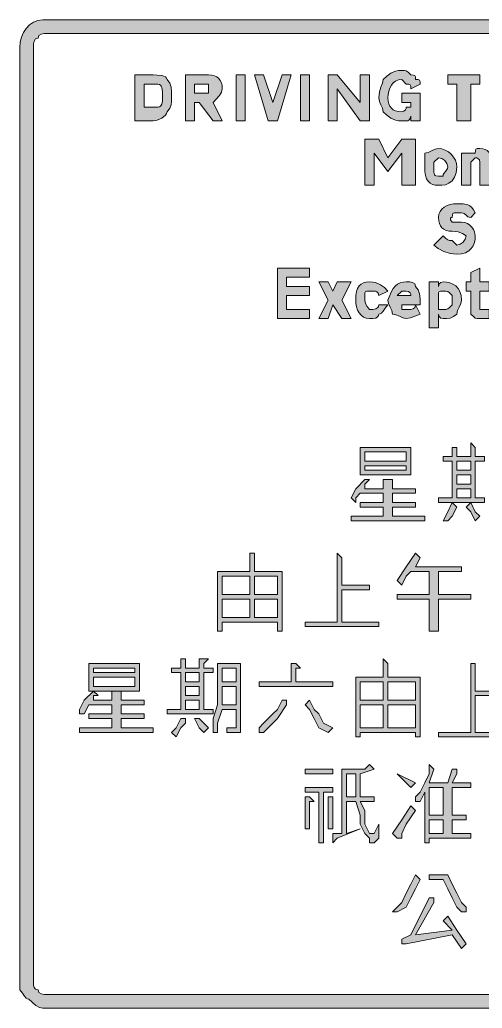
# Model space of a CAD drawing. Header units: metres. Extents: x 117 to 450, y 6 to 264.
# Drawn here: x 117.2 to 237.8, y 6.2 to 264.2 of the extents above; entities that cross this region are included whole.
import ezdxf

# ---------------------------------------------------------------- set-up
doc = ezdxf.new("R2010")
doc.units = ezdxf.units.M
doc.layers.add('FILL_BLACK_000000', color=7, linetype='Continuous', true_color=0x000000)

msp = doc.modelspace()

# ---------------------------------------------------------------- hatches: boundary and pattern name
at = {"layer": 'FILL_BLACK_000000', "true_color": 0x000000}
h = msp.add_hatch(color=7, dxfattribs=at)
h.dxf.hatch_style = 1
h.paths.add_polyline_path([(117.32, 258.38), (117.64, 259.68), (118.16, 260.9), (118.86, 261.99), (119.73, 262.91), (120.75, 263.62), (121.92, 264.08), (123.21, 264.24), (443.61, 264.24), (444.53, 264.03), (445.56, 263.49), (448.41, 261.84), (449.1, 260.92), (449.46, 259.89), (449.59, 258.63), (449.61, 257.04), (449.61, 13.44), (449.59, 11.85), (449.46, 10.59), (449.1, 9.56), (448.41, 8.64), (445.56, 6.99), (444.53, 6.45), (443.61, 6.24), (123.21, 6.24), (122.31, 6.45), (121.41, 6.99), (119.61, 8.64), (119.21, 8.69), (118.9, 8.85), (118.41, 9.39), (117.92, 10.16), (117.21, 11.04), (117.21, 13.44), (117.21, 257.04), (117.32, 258.38)])
h.paths.add_polyline_path([(120.96, 11.64), (121.32, 11.23), (121.61, 11.09), (122.01, 11.04), (122.06, 10.64), (122.22, 10.35), (122.76, 9.99), (123.53, 9.86), (124.41, 9.84), (442.41, 9.84), (443.25, 9.9), (443.98, 10.06), (444.6, 10.35), (445.11, 10.74), (445.5, 11.25), (445.78, 11.86), (445.95, 12.6), (446.01, 13.44), (446.01, 257.04), (445.95, 257.88), (445.78, 258.61), (445.5, 259.23), (445.11, 259.74), (444.6, 260.13), (443.98, 260.41), (443.25, 260.58), (442.41, 260.64), (124.41, 260.64), (123.53, 260.62), (122.76, 260.49), (122.22, 260.13), (122.06, 259.84), (122.01, 259.44), (121.61, 259.39), (121.32, 259.23), (120.96, 258.69), (120.83, 257.92), (120.81, 257.04), (120.81, 13.44), (120.81, 12.24), (120.96, 11.64)], flags=16)
h = msp.add_hatch(color=7, dxfattribs=at)
h.dxf.hatch_style = 1
h.paths.add_polyline_path([(219.21, 237.84), (219.21, 239.04), (219.06, 238.44), (218.7, 238.03), (218.41, 237.89), (218.01, 237.84), (216.81, 237.84), (215.96, 237.89), (215.22, 238.05), (213.96, 238.59), (212.93, 239.36), (212.01, 240.24), (211.82, 241.14), (211.41, 242.04), (211, 242.94), (210.81, 243.84), (211, 245.43), (211.41, 246.69), (211.82, 247.72), (212.01, 248.64), (212.93, 249.52), (213.96, 250.29), (215.22, 250.83), (215.96, 250.99), (216.81, 251.04), (217.52, 251.02), (218.01, 250.89), (218.5, 250.53), (219.21, 249.84), (219.9, 249.82), (220.26, 249.69), (220.39, 249.33), (220.41, 248.64), (221.1, 248.62), (221.46, 248.49), (221.59, 248.13), (221.61, 247.44), (219.21, 246.24), (219.19, 246.93), (219.06, 247.29), (218.7, 247.42), (218.01, 247.44), (216.81, 248.64), (215.97, 248.53), (215.23, 248.23), (214.62, 247.75), (214.11, 247.14), (213.72, 246.41), (213.43, 245.6), (213.27, 244.74), (213.21, 243.84), (213.27, 243), (213.43, 242.26), (213.72, 241.65), (214.11, 241.14), (214.62, 240.75), (215.23, 240.46), (215.97, 240.3), (216.81, 240.24), (217.41, 240.39), (217.82, 240.75), (217.96, 241.04), (218.01, 241.44), (219.21, 241.44), (219.21, 242.64), (216.81, 242.64), (216.81, 245.04), (221.61, 245.04), (221.61, 237.84), (219.21, 237.84)])
h = msp.add_hatch(color=7, dxfattribs=at)
h.dxf.hatch_style = 1
h.paths.add_polyline_path([(152.01, 249.84), (153.08, 249.82), (154.26, 249.69), (154.79, 249.55), (155.22, 249.33), (155.5, 249.04), (155.61, 248.64), (156.3, 247.72), (156.66, 246.69), (156.79, 245.43), (156.81, 243.84), (156.79, 242.94), (156.66, 242.04), (156.3, 241.14), (155.61, 240.24), (155.5, 239.79), (155.22, 239.36), (154.26, 238.59), (153.08, 238.05), (152.01, 237.84), (147.21, 237.84), (147.21, 249.84), (152.01, 249.84)])
h.paths.add_polyline_path([(154.26, 246.54), (154.12, 246.93), (153.9, 247.21), (153.61, 247.38), (153.21, 247.44), (152.01, 247.44), (149.61, 247.44), (149.61, 241.44), (152.01, 241.44), (153.21, 241.44), (153.61, 241.49), (153.9, 241.65), (154.26, 242.19), (154.39, 242.96), (154.41, 243.84), (154.39, 245.41), (154.26, 246.54)], flags=16)
h = msp.add_hatch(color=7, dxfattribs=at)
h.dxf.hatch_style = 1
h.paths.add_polyline_path([(160.41, 237.84), (160.41, 249.84), (166.41, 249.84), (167.25, 249.78), (167.98, 249.61), (168.6, 249.33), (169.11, 248.94), (169.5, 248.43), (169.78, 247.81), (169.95, 247.08), (170.01, 246.24), (169.8, 245.34), (169.26, 244.44), (167.61, 242.64), (170.01, 237.84), (167.61, 237.84), (164.01, 242.64), (162.81, 242.64), (162.81, 237.84), (160.41, 237.84)])
h.paths.add_polyline_path([(162.81, 247.44), (162.81, 245.04), (166.41, 245.04), (166.41, 246.24), (166.41, 247.44), (162.81, 247.44)], flags=16)
h = msp.add_hatch(color=7, dxfattribs=at)
h.dxf.hatch_style = 1
h.paths.add_polyline_path([(176.01, 249.84), (176.01, 237.84), (173.61, 237.84), (173.61, 249.84), (176.01, 249.84)])
h = msp.add_hatch(color=7, dxfattribs=at)
h.dxf.hatch_style = 1
h.paths.add_polyline_path([(184.41, 237.84), (183.21, 237.84), (182.01, 237.84), (178.41, 249.84), (180.81, 249.84), (183.21, 242.64), (185.61, 249.84), (188.01, 249.84), (184.41, 237.84)])
h = msp.add_hatch(color=7, dxfattribs=at)
h.dxf.hatch_style = 1
h.paths.add_polyline_path([(190.41, 249.84), (192.81, 249.84), (192.81, 237.84), (190.41, 237.84), (190.41, 249.84)])
h = msp.add_hatch(color=7, dxfattribs=at)
h.dxf.hatch_style = 1
h.paths.add_polyline_path([(200.01, 237.84), (197.61, 237.84), (197.61, 249.84), (200.01, 249.84), (206.01, 242.64), (206.01, 249.84), (208.41, 249.84), (208.41, 237.84), (206.01, 237.84), (200.01, 246.24), (200.01, 237.84)])
h = msp.add_hatch(color=7, dxfattribs=at)
h.dxf.hatch_style = 1
h.paths.add_polyline_path([(228.81, 247.44), (228.81, 249.84), (237.21, 249.84), (237.21, 247.44), (234.81, 247.44), (234.81, 237.84), (231.21, 237.84), (231.21, 247.44), (228.81, 247.44)])
h = msp.add_hatch(color=7, dxfattribs=at)
h.dxf.hatch_style = 1
h.paths.add_polyline_path([(213.21, 224.64), (209.61, 229.44), (209.61, 221.04), (207.21, 221.04), (207.21, 233.04), (210.81, 233.04), (213.21, 228.24), (216.81, 233.04), (220.41, 233.04), (220.41, 221.04), (216.81, 221.04), (216.81, 229.44), (213.21, 224.64)])
h = msp.add_hatch(color=7, dxfattribs=at)
h.dxf.hatch_style = 1
h.paths.add_polyline_path([(223.71, 229.63), (224.61, 230.04), (225.51, 230.45), (226.41, 230.64), (227.31, 230.53), (228.17, 230.23), (228.98, 229.75), (229.71, 229.14), (230.32, 228.41), (230.8, 227.6), (231.1, 226.74), (231.21, 225.84), (231.02, 224.26), (230.61, 223.14), (230.01, 222.24), (229.11, 221.55), (228.21, 221.19), (227.31, 221.06), (226.41, 221.04), (225.57, 221.1), (224.83, 221.28), (224.22, 221.61), (223.71, 222.09), (223.32, 222.74), (223.03, 223.57), (222.87, 224.6), (222.81, 225.84), (222.81, 229.44), (223.71, 229.63)])
h.paths.add_polyline_path([(228.06, 227.49), (227.29, 228.03), (226.41, 228.24), (225.21, 227.04), (225.21, 225.84), (225.23, 224.45), (225.36, 223.74), (225.5, 223.57), (225.72, 223.48), (226.41, 223.44), (227.61, 223.44), (227.66, 223.84), (227.8, 224.15), (228.21, 224.64), (228.62, 225.13), (228.76, 225.44), (228.81, 225.84), (228.6, 226.72), (228.06, 227.49)], flags=16)
h = msp.add_hatch(color=7, dxfattribs=at)
h.dxf.hatch_style = 1
h.paths.add_polyline_path([(234.81, 227.04), (234.81, 221.04), (232.41, 221.04), (232.41, 229.44), (234.81, 229.44), (236.01, 229.44), (236.03, 230.13), (236.16, 230.49), (236.52, 230.62), (237.21, 230.64), (238, 230.58), (238.62, 230.41), (239.09, 230.13), (239.46, 229.74), (240.08, 228.61), (240.81, 227.04), (240.81, 221.04), (237.21, 221.04), (237.21, 225.84), (237.21, 227.04), (237.06, 227.64), (236.7, 228.05), (236.41, 228.19), (236.01, 228.24), (234.81, 227.04)])
h = msp.add_hatch(color=7, dxfattribs=at)
h.dxf.hatch_style = 1
h.paths.add_polyline_path([(229.43, 203.25), (227.76, 203.79), (226.32, 204.56), (225.21, 205.44), (227.61, 207.84), (228.32, 207.15), (228.81, 206.79), (229.3, 206.66), (230.01, 206.64), (231.21, 205.44), (232.09, 205.65), (232.86, 206.19), (233.4, 206.96), (233.61, 207.84), (232.71, 208.44), (231.58, 208.85), (230.01, 209.04), (229.17, 209.1), (228.43, 209.26), (227.82, 209.55), (227.31, 209.94), (226.92, 210.45), (226.63, 211.06), (226.47, 211.8), (226.41, 212.64), (226.52, 213.48), (226.82, 214.21), (227.3, 214.83), (227.91, 215.34), (228.64, 215.73), (229.45, 216.01), (230.31, 216.18), (231.21, 216.24), (232.8, 216.2), (234.06, 215.94), (234.6, 215.65), (235.09, 215.23), (235.56, 214.63), (236.01, 213.84), (234.81, 212.64), (234.41, 212.69), (234.1, 212.83), (233.61, 213.24), (233.12, 213.65), (232.81, 213.79), (232.41, 213.84), (231.21, 213.84), (230.52, 213.82), (230.16, 213.69), (230.03, 213.33), (230.01, 212.64), (229.67, 212.59), (229.5, 212.45), (229.56, 212.04), (230.01, 211.44), (232.41, 211.44), (233.25, 211.33), (233.98, 211.05), (234.6, 210.62), (235.11, 210.09), (235.5, 209.51), (235.78, 208.91), (236.01, 207.84), (235.95, 206.94), (235.77, 206.08), (235.44, 205.27), (234.96, 204.54), (234.31, 203.93), (233.48, 203.45), (232.45, 203.15), (231.21, 203.04), (229.43, 203.25)])
h = msp.add_hatch(color=7, dxfattribs=at)
h.dxf.hatch_style = 1
h.paths.add_polyline_path([(186.81, 188.64), (192.81, 188.64), (192.81, 186.24), (184.41, 186.24), (184.41, 199.44), (192.81, 199.44), (192.81, 197.04), (186.81, 197.04), (186.81, 194.64), (192.81, 194.64), (192.81, 192.24), (186.81, 192.24), (186.81, 188.64)])
h = msp.add_hatch(color=7, dxfattribs=at)
h.dxf.hatch_style = 1
h.paths.add_polyline_path([(237.21, 189.84), (237.21, 188.64), (238.41, 188.64), (239.61, 188.64), (239.61, 186.24), (237.21, 186.24), (236.5, 186.26), (236.01, 186.39), (235.52, 186.75), (234.81, 187.44), (234.81, 188.64), (234.81, 193.44), (233.61, 193.44), (233.61, 195.84), (234.81, 195.84), (234.81, 198.24), (237.21, 199.44), (237.21, 195.84), (239.61, 195.84), (239.61, 193.44), (237.21, 193.44), (237.21, 189.84)])
h = msp.add_hatch(color=7, dxfattribs=at)
h.dxf.hatch_style = 1
h.paths.add_polyline_path([(201.21, 191.04), (203.61, 186.24), (201.21, 186.24), (198.81, 189.84), (197.61, 186.24), (195.21, 186.24), (197.61, 191.04), (195.21, 195.84), (197.61, 195.84), (198.81, 193.44), (200.01, 195.84), (203.61, 195.84), (201.21, 191.04)])
h = msp.add_hatch(color=7, dxfattribs=at)
h.dxf.hatch_style = 1
h.paths.add_polyline_path([(213.21, 189.84), (212.5, 188.96), (212.01, 188.19), (211.52, 187.65), (211.21, 187.49), (210.81, 187.44), (210.76, 187.04), (210.6, 186.75), (210.06, 186.39), (209.29, 186.26), (208.41, 186.24), (207.57, 186.35), (206.83, 186.65), (206.22, 187.13), (205.71, 187.74), (205.32, 188.47), (205.03, 189.28), (204.87, 190.14), (204.81, 191.04), (204.87, 192.28), (205.03, 193.31), (205.32, 194.14), (205.71, 194.79), (206.22, 195.27), (206.83, 195.6), (207.57, 195.78), (208.41, 195.84), (209.26, 195.79), (210, 195.63), (211.26, 195.09), (212.29, 194.32), (213.21, 193.44), (210.81, 192.24), (210.66, 192.84), (210.3, 193.25), (210.01, 193.39), (209.61, 193.44), (208.41, 193.44), (207.72, 193.42), (207.36, 193.29), (207.23, 192.93), (207.21, 192.24), (207.21, 191.04), (207.4, 190.16), (207.81, 189.39), (208.41, 188.64), (209.29, 188.66), (210.06, 188.79), (210.6, 189.15), (210.76, 189.44), (210.81, 189.84), (213.21, 189.84)])
h = msp.add_hatch(color=7, dxfattribs=at)
h.dxf.hatch_style = 1
h.paths.add_polyline_path([(218.01, 186.24), (217.11, 186.43), (216.21, 186.84), (215.31, 187.25), (214.41, 187.44), (214.22, 188.34), (213.81, 189.24), (213.4, 190.14), (213.21, 191.04), (214.13, 193.31), (214.62, 194.14), (215.16, 194.79), (215.75, 195.27), (216.42, 195.6), (217.16, 195.78), (218.01, 195.84), (218.89, 195.82), (219.66, 195.69), (220.2, 195.33), (220.36, 195.04), (220.41, 194.64), (221.1, 193.72), (221.46, 192.69), (221.59, 191.43), (221.61, 189.84), (220.41, 189.84), (221.61, 187.44), (220.26, 186.84), (219.08, 186.43), (218.01, 186.24)])
h.paths.add_polyline_path([(216.81, 189.84), (216.81, 188.64), (218.01, 188.64), (219.21, 188.64), (219.81, 188.79), (220.22, 189.15), (220.36, 189.44), (220.41, 189.84), (216.81, 189.84)], flags=16)
h.paths.add_polyline_path([(219.16, 192.64), (219.02, 192.93), (218.61, 193.29), (218.01, 193.44), (216.81, 193.44), (215.61, 192.24), (219.21, 192.24), (219.16, 192.64)], flags=16)
h = msp.add_hatch(color=7, dxfattribs=at)
h.dxf.hatch_style = 1
h.paths.add_polyline_path([(226.41, 195.84), (226.41, 194.64), (226.46, 195.04), (226.6, 195.33), (227.01, 195.69), (227.61, 195.84), (228.51, 195.78), (229.37, 195.6), (230.18, 195.27), (230.91, 194.79), (231.52, 194.14), (232, 193.31), (232.3, 192.28), (232.41, 191.04), (232.22, 190.14), (231.81, 189.24), (231.4, 188.34), (231.21, 187.44), (230.31, 186.75), (229.41, 186.39), (228.51, 186.26), (227.61, 186.24), (227.01, 186.39), (226.6, 186.75), (226.46, 187.04), (226.41, 187.44), (226.41, 183.84), (224.01, 183.84), (224.01, 195.84), (226.41, 195.84)])
h.paths.add_polyline_path([(228.81, 188.79), (229.3, 189.15), (230.01, 189.84), (230.01, 192.24), (229.3, 192.93), (228.81, 193.29), (228.32, 193.42), (227.61, 193.44), (226.92, 193.42), (226.56, 193.29), (226.43, 192.93), (226.41, 192.24), (226.41, 189.84), (226.41, 188.64), (227.61, 188.64), (228.32, 188.66), (228.81, 188.79)], flags=16)
h = msp.add_hatch(color=7, dxfattribs=at)
h.dxf.hatch_style = 1
h.paths.add_polyline_path([(219.21, 145.44), (206.01, 145.44), (206.01, 152.64), (219.21, 152.64), (219.21, 145.44)])
h.paths.add_polyline_path([(218.01, 147.84), (207.21, 147.84), (207.21, 146.64), (218.01, 146.64), (218.01, 147.84)], flags=16)
h.paths.add_polyline_path([(218.01, 149.04), (218.01, 151.44), (207.21, 151.44), (207.21, 149.04), (218.01, 149.04)], flags=16)
h = msp.add_hatch(color=7, dxfattribs=at)
h.dxf.hatch_style = 1
h.paths.add_polyline_path([(236.01, 152.64), (236.01, 150.24), (238.41, 150.24), (238.41, 149.04), (236.01, 149.04), (236.01, 139.44), (238.41, 139.44), (238.41, 138.24), (226.41, 138.24), (226.41, 139.44), (228.81, 139.44), (230.01, 139.44), (230.01, 149.04), (228.81, 149.04), (227.61, 149.04), (227.61, 150.24), (228.81, 150.24), (230.01, 150.24), (230.01, 152.64), (231.21, 152.64), (231.21, 150.24), (234.81, 150.24), (234.81, 152.64), (234.81, 153.84), (236.01, 152.64)])
h.paths.add_polyline_path([(231.21, 143.04), (234.81, 143.04), (234.81, 145.44), (231.21, 145.44), (231.21, 143.04)], flags=16)
h.paths.add_polyline_path([(234.81, 141.84), (231.21, 141.84), (231.21, 139.44), (234.81, 139.44), (234.81, 141.84)], flags=16)
h.paths.add_polyline_path([(231.21, 146.64), (234.81, 146.64), (234.81, 149.04), (231.21, 149.04), (231.21, 146.64)], flags=16)
h = msp.add_hatch(color=7, dxfattribs=at)
h.dxf.hatch_style = 1
h.paths.add_polyline_path([(214.41, 138.24), (220.41, 138.24), (220.41, 137.04), (214.41, 137.04), (214.41, 134.64), (222.81, 134.64), (222.81, 133.44), (203.61, 133.44), (203.61, 134.64), (212.01, 134.64), (212.01, 137.04), (206.01, 137.04), (206.01, 138.24), (212.01, 138.24), (212.01, 140.64), (206.01, 140.64), (204.81, 139.44), (204.81, 138.24), (203.61, 139.44), (204.81, 141.84), (207.21, 144.24), (208.41, 144.24), (207.21, 143.04), (207.21, 141.84), (212.01, 141.84), (212.01, 143.04), (212.01, 144.24), (213.21, 144.24), (214.41, 144.24), (214.41, 143.04), (214.41, 141.84), (220.41, 141.84), (220.41, 140.64), (214.41, 140.64), (214.41, 138.24)])
h = msp.add_hatch(color=7, dxfattribs=at)
h.dxf.hatch_style = 1
h.paths.add_polyline_path([(227.61, 133.44), (228.81, 135.84), (230.01, 138.24), (231.21, 137.04), (230.01, 134.64), (228.81, 133.44), (227.61, 133.44)])
h = msp.add_hatch(color=7, dxfattribs=at)
h.dxf.hatch_style = 1
h.paths.add_polyline_path([(236.01, 133.44), (234.81, 135.84), (233.61, 137.04), (234.81, 138.24), (236.01, 135.84), (237.21, 134.64), (236.01, 133.44)])
h = msp.add_hatch(color=7, dxfattribs=at)
h.dxf.hatch_style = 1
h.paths.add_polyline_path([(170.01, 104.64), (168.81, 104.64), (168.81, 120.24), (177.21, 120.24), (177.21, 125.04), (178.41, 125.04), (178.41, 123.84), (178.41, 120.24), (185.61, 120.24), (185.61, 104.64), (184.41, 104.64), (184.41, 107.04), (170.01, 107.04), (170.01, 104.64)])
h.paths.add_polyline_path([(178.41, 119.04), (178.41, 114.24), (184.41, 114.24), (184.41, 119.04), (178.41, 119.04)], flags=16)
h.paths.add_polyline_path([(184.41, 113.04), (178.41, 113.04), (178.41, 108.24), (184.41, 108.24), (184.41, 113.04)], flags=16)
h.paths.add_polyline_path([(177.21, 113.04), (170.01, 113.04), (170.01, 108.24), (177.21, 108.24), (177.21, 113.04)], flags=16)
h.paths.add_polyline_path([(170.01, 114.24), (177.21, 114.24), (177.21, 119.04), (170.01, 119.04), (170.01, 114.24)], flags=16)
h = msp.add_hatch(color=7, dxfattribs=at)
h.dxf.hatch_style = 1
h.paths.add_polyline_path([(191.61, 107.04), (200.01, 107.04), (200.01, 125.04), (201.21, 123.84), (201.21, 116.64), (208.41, 116.64), (208.41, 115.44), (201.21, 115.44), (201.21, 107.04), (210.81, 107.04), (210.81, 105.84), (191.61, 105.84), (191.61, 107.04)])
h = msp.add_hatch(color=7, dxfattribs=at)
h.dxf.hatch_style = 1
h.paths.add_polyline_path([(215.61, 113.04), (215.61, 114.24), (224.01, 114.24), (224.01, 120.24), (219.21, 120.24), (218.01, 119.04), (216.81, 116.64), (215.61, 117.84), (218.01, 121.44), (220.41, 125.04), (221.61, 123.84), (220.41, 121.44), (232.41, 121.44), (232.41, 120.24), (226.41, 120.24), (226.41, 114.24), (234.81, 114.24), (234.81, 113.04), (226.41, 113.04), (226.41, 104.64), (224.01, 104.64), (224.01, 113.04), (215.61, 113.04)])
h = msp.add_hatch(color=7, dxfattribs=at)
h.dxf.hatch_style = 1
h.paths.add_polyline_path([(148.41, 89.04), (135.21, 89.04), (135.21, 96.24), (148.41, 96.24), (148.41, 89.04)])
h.paths.add_polyline_path([(147.21, 92.64), (136.41, 92.64), (136.41, 90.24), (147.21, 90.24), (147.21, 92.64)], flags=16)
h.paths.add_polyline_path([(147.21, 93.84), (147.21, 95.04), (136.41, 95.04), (136.41, 93.84), (147.21, 93.84)], flags=16)
h = msp.add_hatch(color=7, dxfattribs=at)
h.dxf.hatch_style = 1
h.paths.add_polyline_path([(166.41, 97.44), (165.21, 96.24), (165.21, 95.04), (167.61, 95.04), (167.61, 93.84), (165.21, 93.84), (165.21, 84.24), (167.61, 84.24), (167.61, 83.04), (155.61, 83.04), (155.61, 84.24), (158.01, 84.24), (159.21, 84.24), (159.21, 93.84), (158.01, 93.84), (156.81, 93.84), (156.81, 95.04), (158.01, 95.04), (159.21, 95.04), (159.21, 97.44), (160.41, 97.44), (160.41, 96.24), (160.41, 95.04), (164.01, 95.04), (164.01, 97.44), (165.21, 97.44), (166.41, 97.44)])
h.paths.add_polyline_path([(160.41, 87.84), (164.01, 87.84), (164.01, 90.24), (160.41, 90.24), (160.41, 87.84)], flags=16)
h.paths.add_polyline_path([(164.01, 86.64), (160.41, 86.64), (160.41, 84.24), (164.01, 84.24), (164.01, 86.64)], flags=16)
h.paths.add_polyline_path([(160.41, 91.44), (164.01, 91.44), (164.01, 93.84), (160.41, 93.84), (160.41, 91.44)], flags=16)
h = msp.add_hatch(color=7, dxfattribs=at)
h.dxf.hatch_style = 1
h.paths.add_polyline_path([(168.81, 80.64), (168.81, 78.24), (167.61, 78.24), (167.61, 81.84), (168.81, 85.44), (168.81, 91.44), (168.81, 96.24), (174.81, 96.24), (174.81, 80.64), (174.81, 79.44), (174.81, 78.24), (173.61, 78.24), (172.41, 78.24), (171.21, 78.24), (171.21, 79.44), (172.41, 79.44), (173.61, 79.44), (173.61, 80.64), (173.61, 84.24), (170.01, 84.24), (168.81, 80.64)])
h.paths.add_polyline_path([(173.61, 85.44), (173.61, 90.24), (170.01, 90.24), (170.01, 85.44), (173.61, 85.44)], flags=16)
h.paths.add_polyline_path([(170.01, 91.44), (173.61, 91.44), (173.61, 95.04), (170.01, 95.04), (170.01, 91.44)], flags=16)
h = msp.add_hatch(color=7, dxfattribs=at)
h.dxf.hatch_style = 1
h.paths.add_polyline_path([(198.81, 90.24), (179.61, 90.24), (179.61, 91.44), (188.01, 91.44), (188.01, 96.24), (189.21, 96.24), (190.41, 95.04), (189.21, 95.04), (189.21, 91.44), (198.81, 91.44), (198.81, 90.24)])
h = msp.add_hatch(color=7, dxfattribs=at)
h.dxf.hatch_style = 1
h.paths.add_polyline_path([(206.01, 78.24), (206.01, 77.04), (204.81, 77.04), (204.81, 92.64), (212.01, 92.64), (212.01, 97.44), (213.21, 96.24), (213.21, 92.64), (221.61, 92.64), (221.61, 77.04), (220.41, 77.04), (220.41, 78.24), (206.01, 78.24)])
h.paths.add_polyline_path([(213.21, 85.44), (213.21, 79.44), (220.41, 79.44), (220.41, 85.44), (213.21, 85.44)], flags=16)
h.paths.add_polyline_path([(220.41, 86.64), (220.41, 91.44), (213.21, 91.44), (213.21, 86.64), (220.41, 86.64)], flags=16)
h.paths.add_polyline_path([(206.01, 91.44), (206.01, 86.64), (212.01, 86.64), (212.01, 91.44), (206.01, 91.44)], flags=16)
h.paths.add_polyline_path([(206.01, 79.44), (212.01, 79.44), (212.01, 85.44), (206.01, 85.44), (206.01, 79.44)], flags=16)
h = msp.add_hatch(color=7, dxfattribs=at)
h.dxf.hatch_style = 1
h.paths.add_polyline_path([(244.41, 89.04), (244.41, 87.84), (236.01, 87.84), (236.01, 78.24), (245.61, 78.24), (245.61, 77.04), (226.41, 77.04), (226.41, 78.24), (234.81, 78.24), (234.81, 96.24), (236.01, 96.24), (236.01, 89.04), (244.41, 89.04)])
h = msp.add_hatch(color=7, dxfattribs=at)
h.dxf.hatch_style = 1
h.paths.add_polyline_path([(143.61, 83.04), (149.61, 83.04), (149.61, 81.84), (143.61, 81.84), (143.61, 79.44), (152.01, 79.44), (152.01, 78.24), (132.81, 78.24), (132.81, 79.44), (141.21, 79.44), (141.21, 81.84), (135.21, 81.84), (135.21, 83.04), (141.21, 83.04), (141.21, 85.44), (135.21, 85.44), (134.01, 83.04), (132.81, 83.04), (132.81, 84.24), (134.01, 86.64), (136.41, 89.04), (137.61, 87.84), (136.41, 87.84), (136.41, 86.64), (141.21, 86.64), (141.21, 89.04), (142.41, 89.04), (143.61, 89.04), (143.61, 87.84), (143.61, 86.64), (149.61, 86.64), (149.61, 85.44), (143.61, 85.44), (143.61, 83.04)])
h = msp.add_hatch(color=7, dxfattribs=at)
h.dxf.hatch_style = 1
h.paths.add_polyline_path([(184.41, 84.24), (185.61, 86.64), (186.81, 86.64), (186.81, 85.44), (184.41, 81.84), (180.81, 78.24), (179.61, 78.24), (179.61, 79.44), (180.81, 80.64), (183.21, 83.04), (184.41, 84.24)])
h = msp.add_hatch(color=7, dxfattribs=at)
h.dxf.hatch_style = 1
h.paths.add_polyline_path([(192.81, 86.64), (194.01, 84.24), (195.21, 83.04), (196.41, 80.64), (198.81, 79.44), (197.61, 78.24), (195.21, 79.44), (194.01, 81.84), (192.81, 84.24), (191.61, 85.44), (192.81, 86.64)])
h = msp.add_hatch(color=7, dxfattribs=at)
h.dxf.hatch_style = 1
h.paths.add_polyline_path([(156.81, 78.24), (158.01, 79.44), (159.21, 81.84), (160.41, 81.84), (160.41, 80.64), (159.21, 79.44), (158.01, 77.04), (156.81, 78.24)])
h = msp.add_hatch(color=7, dxfattribs=at)
h.dxf.hatch_style = 1
h.paths.add_polyline_path([(165.21, 78.24), (164.01, 79.44), (162.81, 81.84), (164.01, 81.84), (165.21, 80.64), (166.41, 79.44), (165.21, 78.24)])
h = msp.add_hatch(color=7, dxfattribs=at)
h.dxf.hatch_style = 1
h.paths.add_polyline_path([(206.01, 67.44), (206.01, 61.44), (209.61, 61.44), (209.61, 60.24), (206.01, 60.24), (207.21, 57.84), (207.21, 55.44), (207.21, 54.24), (208.41, 51.84), (209.61, 51.84), (210.81, 54.24), (210.81, 53.04), (210.81, 50.64), (209.61, 49.44), (208.41, 49.44), (208.41, 50.64), (207.21, 51.84), (206.01, 54.24), (206.01, 56.64), (204.81, 60.24), (202.41, 60.24), (202.41, 51.84), (206.01, 53.04), (200.01, 50.64), (198.81, 49.44), (198.81, 50.64), (198.81, 51.84), (201.21, 51.84), (201.21, 68.64), (202.41, 68.64), (204.81, 68.64), (207.21, 68.64), (208.41, 69.84), (209.61, 68.64), (206.01, 67.44)])
h.paths.add_polyline_path([(204.81, 67.44), (202.41, 67.44), (202.41, 61.44), (204.81, 61.44), (204.81, 67.44)], flags=16)
h = msp.add_hatch(color=7, dxfattribs=at)
h.dxf.hatch_style = 1
h.paths.add_polyline_path([(231.21, 67.44), (230.01, 65.04), (234.81, 65.04), (234.81, 63.84), (230.01, 63.84), (230.01, 61.44), (230.01, 60.24), (230.01, 59.04), (230.01, 56.64), (233.61, 56.64), (233.61, 55.44), (230.01, 55.44), (230.01, 51.84), (234.81, 51.84), (234.81, 50.64), (224.01, 50.64), (224.01, 49.44), (222.81, 49.44), (222.81, 62.64), (221.61, 60.24), (220.41, 60.24), (220.41, 61.44), (221.61, 62.64), (222.81, 65.04), (224.01, 67.44), (224.01, 69.84), (225.21, 68.64), (224.01, 65.04), (228.81, 65.04), (230.01, 68.64), (231.21, 68.64), (231.21, 67.44)])
h.paths.add_polyline_path([(227.61, 55.44), (224.01, 55.44), (224.01, 51.84), (227.61, 51.84), (227.61, 55.44)], flags=16)
h.paths.add_polyline_path([(227.61, 60.24), (227.61, 61.44), (227.61, 63.84), (224.01, 63.84), (224.01, 61.44), (224.01, 60.24), (224.01, 59.04), (224.01, 56.64), (227.61, 56.64), (227.61, 59.04), (227.61, 60.24)], flags=16)
h = msp.add_hatch(color=7, dxfattribs=at)
h.dxf.hatch_style = 1
h.paths.add_polyline_path([(198.81, 67.44), (191.61, 67.44), (191.61, 68.64), (198.81, 68.64), (198.81, 67.44)])
h = msp.add_hatch(color=7, dxfattribs=at)
h.dxf.hatch_style = 1
h.paths.add_polyline_path([(219.21, 63.84), (216.81, 66.24), (215.61, 67.44), (220.41, 65.04), (219.21, 63.84)])
h = msp.add_hatch(color=7, dxfattribs=at)
h.dxf.hatch_style = 1
h.paths.add_polyline_path([(191.61, 62.64), (191.61, 63.84), (198.81, 63.84), (198.81, 62.64), (196.41, 62.64), (196.41, 49.44), (195.21, 49.44), (195.21, 62.64), (191.61, 62.64)])
h = msp.add_hatch(color=7, dxfattribs=at)
h.dxf.hatch_style = 1
h.paths.add_polyline_path([(192.81, 61.44), (194.01, 60.24), (192.81, 60.24), (192.81, 56.64), (192.81, 53.04), (191.61, 53.04), (191.61, 55.44), (191.61, 61.44), (192.81, 61.44)])
h = msp.add_hatch(color=7, dxfattribs=at)
h.dxf.hatch_style = 1
h.paths.add_polyline_path([(198.81, 56.64), (198.81, 53.04), (197.61, 53.04), (197.61, 56.64), (197.61, 61.44), (198.81, 61.44), (198.81, 56.64)])
h = msp.add_hatch(color=7, dxfattribs=at)
h.dxf.hatch_style = 1
h.paths.add_polyline_path([(215.61, 50.64), (214.41, 51.84), (216.81, 55.44), (219.21, 59.04), (220.41, 57.84), (218.01, 54.24), (216.81, 51.84), (216.81, 50.64), (215.61, 50.64)])
h = msp.add_hatch(color=7, dxfattribs=at)
h.dxf.hatch_style = 1
h.paths.add_polyline_path([(220.41, 41.04), (221.61, 39.84), (220.41, 37.44), (219.21, 35.04), (218.01, 32.64), (215.61, 31.44), (214.41, 31.44), (216.81, 33.84), (218.01, 36.24), (219.21, 38.64), (220.41, 41.04)])
h = msp.add_hatch(color=7, dxfattribs=at)
h.dxf.hatch_style = 1
h.paths.add_polyline_path([(227.61, 39.84), (224.01, 39.84), (224.01, 41.04), (228.81, 41.04), (230.01, 38.64), (231.21, 36.24), (232.41, 33.84), (233.61, 32.64), (233.61, 31.44), (232.41, 31.44), (231.21, 32.64), (230.01, 35.04), (228.81, 37.44), (227.61, 39.84)])
h = msp.add_hatch(color=7, dxfattribs=at)
h.dxf.hatch_style = 1
h.paths.add_polyline_path([(216.81, 23.04), (216.81, 24.24), (219.21, 25.44), (224.01, 35.04), (225.21, 35.04), (225.21, 33.84), (220.41, 25.44), (230.01, 26.64), (227.61, 29.04), (228.81, 30.24), (231.21, 26.64), (233.61, 23.04), (232.41, 21.84), (230.01, 25.44), (218.01, 23.04), (216.81, 23.04)])

# ---------------------------------------------------------------- linework, layer by layer
at = {"layer": 'FILL_BLACK_000000', "lineweight": 0, "true_color": 0x000000}
for points in [[(443.61, 6.24), (123.21, 6.24), (122.31, 6.45), (121.41, 6.99), (119.61, 8.64), (119.21, 8.69), (118.9, 8.85), (118.41, 9.39), (117.92, 10.16), (117.21, 11.04), (117.21, 13.44), (117.21, 257.04), (117.32, 258.38), (117.64, 259.68), (118.16, 260.9), (118.86, 261.99), (119.73, 262.91), (120.75, 263.62), (121.92, 264.08), (123.21, 264.24), (443.61, 264.24)], [(442.41, 260.64), (124.41, 260.64), (123.53, 260.62), (122.76, 260.49), (122.22, 260.13), (122.06, 259.84), (122.01, 259.44), (121.61, 259.39), (121.32, 259.23), (120.96, 258.69), (120.83, 257.92), (120.81, 257.04), (120.81, 13.44), (120.81, 12.24), (120.96, 11.64), (121.32, 11.23), (121.61, 11.09), (122.01, 11.04), (122.06, 10.64), (122.22, 10.35), (122.76, 9.99), (123.53, 9.86), (124.41, 9.84), (442.41, 9.84)]]:
    msp.add_lwpolyline(points, dxfattribs=at)
for points in [[(219.21, 237.84), (219.21, 239.04), (219.06, 238.44), (218.7, 238.03), (218.41, 237.89), (218.01, 237.84), (216.81, 237.84), (215.96, 237.89), (215.22, 238.05), (213.96, 238.59), (212.93, 239.36), (212.01, 240.24), (211.82, 241.14), (211.41, 242.04), (211, 242.94), (210.81, 243.84), (211, 245.43), (211.41, 246.69), (211.82, 247.72), (212.01, 248.64), (212.93, 249.52), (213.96, 250.29), (215.22, 250.83), (215.96, 250.99), (216.81, 251.04), (217.52, 251.02), (218.01, 250.89), (218.5, 250.53), (219.21, 249.84), (219.9, 249.82), (220.26, 249.69), (220.39, 249.33), (220.41, 248.64), (221.1, 248.62), (221.46, 248.49), (221.59, 248.13), (221.61, 247.44), (219.21, 246.24), (219.19, 246.93), (219.06, 247.29), (218.7, 247.42), (218.01, 247.44), (216.81, 248.64), (215.97, 248.53), (215.23, 248.23), (214.62, 247.75), (214.11, 247.14), (213.72, 246.41), (213.43, 245.6), (213.27, 244.74), (213.21, 243.84), (213.27, 243), (213.43, 242.26), (213.72, 241.65), (214.11, 241.14), (214.62, 240.75), (215.23, 240.46), (215.97, 240.3), (216.81, 240.24), (217.41, 240.39), (217.82, 240.75), (217.96, 241.04), (218.01, 241.44), (219.21, 241.44), (219.21, 242.64), (216.81, 242.64), (216.81, 245.04), (221.61, 245.04), (221.61, 237.84)], [(152.01, 249.84), (153.08, 249.82), (154.26, 249.69), (154.79, 249.55), (155.22, 249.33), (155.5, 249.04), (155.61, 248.64), (156.3, 247.72), (156.66, 246.69), (156.79, 245.43), (156.81, 243.84), (156.79, 242.94), (156.66, 242.04), (156.3, 241.14), (155.61, 240.24), (155.5, 239.79), (155.22, 239.36), (154.26, 238.59), (153.08, 238.05), (152.01, 237.84), (147.21, 237.84), (147.21, 249.84)], [(160.41, 237.84), (160.41, 249.84), (166.41, 249.84), (167.25, 249.78), (167.98, 249.61), (168.6, 249.33), (169.11, 248.94), (169.5, 248.43), (169.78, 247.81), (169.95, 247.08), (170.01, 246.24), (169.8, 245.34), (169.26, 244.44), (167.61, 242.64), (170.01, 237.84), (167.61, 237.84), (164.01, 242.64), (162.81, 242.64), (162.81, 237.84)], [(176.01, 249.84), (176.01, 237.84), (173.61, 237.84), (173.61, 249.84)], [(184.41, 237.84), (183.21, 237.84), (182.01, 237.84), (178.41, 249.84), (180.81, 249.84), (183.21, 242.64), (185.61, 249.84), (188.01, 249.84)], [(190.41, 249.84), (192.81, 249.84), (192.81, 237.84), (190.41, 237.84)], [(200.01, 237.84), (197.61, 237.84), (197.61, 249.84), (200.01, 249.84), (206.01, 242.64), (206.01, 249.84), (208.41, 249.84), (208.41, 237.84), (206.01, 237.84), (200.01, 246.24)], [(228.81, 247.44), (228.81, 249.84), (237.21, 249.84), (237.21, 247.44), (234.81, 247.44), (234.81, 237.84), (231.21, 237.84), (231.21, 247.44)], [(154.26, 246.54), (154.12, 246.93), (153.9, 247.21), (153.61, 247.38), (153.21, 247.44), (152.01, 247.44), (149.61, 247.44), (149.61, 241.44), (152.01, 241.44), (153.21, 241.44), (153.61, 241.49), (153.9, 241.65), (154.26, 242.19), (154.39, 242.96), (154.41, 243.84), (154.39, 245.41)], [(162.81, 247.44), (162.81, 245.04), (166.41, 245.04), (166.41, 246.24), (166.41, 247.44)], [(213.21, 224.64), (209.61, 229.44), (209.61, 221.04), (207.21, 221.04), (207.21, 233.04), (210.81, 233.04), (213.21, 228.24), (216.81, 233.04), (220.41, 233.04), (220.41, 221.04), (216.81, 221.04), (216.81, 229.44)], [(223.71, 229.63), (224.61, 230.04), (225.51, 230.45), (226.41, 230.64), (227.31, 230.53), (228.17, 230.23), (228.98, 229.75), (229.71, 229.14), (230.32, 228.41), (230.8, 227.6), (231.1, 226.74), (231.21, 225.84), (231.02, 224.26), (230.61, 223.14), (230.01, 222.24), (229.11, 221.55), (228.21, 221.19), (227.31, 221.06), (226.41, 221.04), (225.57, 221.1), (224.83, 221.28), (224.22, 221.61), (223.71, 222.09), (223.32, 222.74), (223.03, 223.57), (222.87, 224.6), (222.81, 225.84), (222.81, 229.44)], [(234.81, 227.04), (234.81, 221.04), (232.41, 221.04), (232.41, 229.44), (234.81, 229.44), (236.01, 229.44), (236.03, 230.13), (236.16, 230.49), (236.52, 230.62), (237.21, 230.64), (238, 230.58), (238.62, 230.41), (239.09, 230.13), (239.46, 229.74), (240.08, 228.61), (240.81, 227.04), (240.81, 221.04), (237.21, 221.04), (237.21, 225.84), (237.21, 227.04), (237.06, 227.64), (236.7, 228.05), (236.41, 228.19), (236.01, 228.24)], [(228.06, 227.49), (227.29, 228.03), (226.41, 228.24), (225.21, 227.04), (225.21, 225.84), (225.23, 224.45), (225.36, 223.74), (225.5, 223.57), (225.72, 223.48), (226.41, 223.44), (227.61, 223.44), (227.66, 223.84), (227.8, 224.15), (228.21, 224.64), (228.62, 225.13), (228.76, 225.44), (228.81, 225.84), (228.6, 226.72)], [(229.43, 203.25), (227.76, 203.79), (226.32, 204.56), (225.21, 205.44), (227.61, 207.84), (228.32, 207.15), (228.81, 206.79), (229.3, 206.66), (230.01, 206.64), (231.21, 205.44), (232.09, 205.65), (232.86, 206.19), (233.4, 206.96), (233.61, 207.84), (232.71, 208.44), (231.58, 208.85), (230.01, 209.04), (229.17, 209.1), (228.43, 209.26), (227.82, 209.55), (227.31, 209.94), (226.92, 210.45), (226.63, 211.06), (226.47, 211.8), (226.41, 212.64), (226.52, 213.48), (226.82, 214.21), (227.3, 214.83), (227.91, 215.34), (228.64, 215.73), (229.45, 216.01), (230.31, 216.18), (231.21, 216.24), (232.8, 216.2), (234.06, 215.94), (234.6, 215.65), (235.09, 215.23), (235.56, 214.63), (236.01, 213.84), (234.81, 212.64), (234.41, 212.69), (234.1, 212.83), (233.61, 213.24), (233.12, 213.65), (232.81, 213.79), (232.41, 213.84), (231.21, 213.84), (230.52, 213.82), (230.16, 213.69), (230.03, 213.33), (230.01, 212.64), (229.67, 212.59), (229.5, 212.45), (229.56, 212.04), (230.01, 211.44), (232.41, 211.44), (233.25, 211.33), (233.98, 211.05), (234.6, 210.62), (235.11, 210.09), (235.5, 209.51), (235.78, 208.91), (236.01, 207.84), (235.95, 206.94), (235.77, 206.08), (235.44, 205.27), (234.96, 204.54), (234.31, 203.93), (233.48, 203.45), (232.45, 203.15), (231.21, 203.04)], [(186.81, 188.64), (192.81, 188.64), (192.81, 186.24), (184.41, 186.24), (184.41, 199.44), (192.81, 199.44), (192.81, 197.04), (186.81, 197.04), (186.81, 194.64), (192.81, 194.64), (192.81, 192.24), (186.81, 192.24)], [(237.21, 189.84), (237.21, 188.64), (238.41, 188.64), (239.61, 188.64), (239.61, 186.24), (237.21, 186.24), (236.5, 186.26), (236.01, 186.39), (235.52, 186.75), (234.81, 187.44), (234.81, 188.64), (234.81, 193.44), (233.61, 193.44), (233.61, 195.84), (234.81, 195.84), (234.81, 198.24), (237.21, 199.44), (237.21, 195.84), (239.61, 195.84), (239.61, 193.44), (237.21, 193.44)], [(201.21, 191.04), (203.61, 186.24), (201.21, 186.24), (198.81, 189.84), (197.61, 186.24), (195.21, 186.24), (197.61, 191.04), (195.21, 195.84), (197.61, 195.84), (198.81, 193.44), (200.01, 195.84), (203.61, 195.84)], [(213.21, 189.84), (212.5, 188.96), (212.01, 188.19), (211.52, 187.65), (211.21, 187.49), (210.81, 187.44), (210.76, 187.04), (210.6, 186.75), (210.06, 186.39), (209.29, 186.26), (208.41, 186.24), (207.57, 186.35), (206.83, 186.65), (206.22, 187.13), (205.71, 187.74), (205.32, 188.47), (205.03, 189.28), (204.87, 190.14), (204.81, 191.04), (204.87, 192.28), (205.03, 193.31), (205.32, 194.14), (205.71, 194.79), (206.22, 195.27), (206.83, 195.6), (207.57, 195.78), (208.41, 195.84), (209.26, 195.79), (210, 195.63), (211.26, 195.09), (212.29, 194.32), (213.21, 193.44), (210.81, 192.24), (210.66, 192.84), (210.3, 193.25), (210.01, 193.39), (209.61, 193.44), (208.41, 193.44), (207.72, 193.42), (207.36, 193.29), (207.23, 192.93), (207.21, 192.24), (207.21, 191.04), (207.4, 190.16), (207.81, 189.39), (208.41, 188.64), (209.29, 188.66), (210.06, 188.79), (210.6, 189.15), (210.76, 189.44), (210.81, 189.84)], [(218.01, 186.24), (217.11, 186.43), (216.21, 186.84), (215.31, 187.25), (214.41, 187.44), (214.22, 188.34), (213.81, 189.24), (213.4, 190.14), (213.21, 191.04), (214.13, 193.31), (214.62, 194.14), (215.16, 194.79), (215.75, 195.27), (216.42, 195.6), (217.16, 195.78), (218.01, 195.84), (218.89, 195.82), (219.66, 195.69), (220.2, 195.33), (220.36, 195.04), (220.41, 194.64), (221.1, 193.72), (221.46, 192.69), (221.59, 191.43), (221.61, 189.84), (220.41, 189.84), (221.61, 187.44), (220.26, 186.84), (219.08, 186.43)], [(226.41, 195.84), (226.41, 194.64), (226.46, 195.04), (226.6, 195.33), (227.01, 195.69), (227.61, 195.84), (228.51, 195.78), (229.37, 195.6), (230.18, 195.27), (230.91, 194.79), (231.52, 194.14), (232, 193.31), (232.3, 192.28), (232.41, 191.04), (232.22, 190.14), (231.81, 189.24), (231.4, 188.34), (231.21, 187.44), (230.31, 186.75), (229.41, 186.39), (228.51, 186.26), (227.61, 186.24), (227.01, 186.39), (226.6, 186.75), (226.46, 187.04), (226.41, 187.44), (226.41, 183.84), (224.01, 183.84), (224.01, 195.84)], [(219.16, 192.64), (219.02, 192.93), (218.61, 193.29), (218.01, 193.44), (216.81, 193.44), (215.61, 192.24), (219.21, 192.24)], [(228.81, 188.79), (229.3, 189.15), (230.01, 189.84), (230.01, 192.24), (229.3, 192.93), (228.81, 193.29), (228.32, 193.42), (227.61, 193.44), (226.92, 193.42), (226.56, 193.29), (226.43, 192.93), (226.41, 192.24), (226.41, 189.84), (226.41, 188.64), (227.61, 188.64), (228.32, 188.66)], [(216.81, 189.84), (216.81, 188.64), (218.01, 188.64), (219.21, 188.64), (219.81, 188.79), (220.22, 189.15), (220.36, 189.44), (220.41, 189.84)], [(219.21, 145.44), (206.01, 145.44), (206.01, 152.64), (219.21, 152.64)], [(236.01, 152.64), (236.01, 150.24), (238.41, 150.24), (238.41, 149.04), (236.01, 149.04), (236.01, 139.44), (238.41, 139.44), (238.41, 138.24), (226.41, 138.24), (226.41, 139.44), (228.81, 139.44), (230.01, 139.44), (230.01, 149.04), (228.81, 149.04), (227.61, 149.04), (227.61, 150.24), (228.81, 150.24), (230.01, 150.24), (230.01, 152.64), (231.21, 152.64), (231.21, 150.24), (234.81, 150.24), (234.81, 152.64), (234.81, 153.84)], [(218.01, 149.04), (218.01, 151.44), (207.21, 151.44), (207.21, 149.04)], [(218.01, 147.84), (207.21, 147.84), (207.21, 146.64), (218.01, 146.64)], [(231.21, 146.64), (234.81, 146.64), (234.81, 149.04), (231.21, 149.04)], [(231.21, 143.04), (234.81, 143.04), (234.81, 145.44), (231.21, 145.44)], [(214.41, 138.24), (220.41, 138.24), (220.41, 137.04), (214.41, 137.04), (214.41, 134.64), (222.81, 134.64), (222.81, 133.44), (203.61, 133.44), (203.61, 134.64), (212.01, 134.64), (212.01, 137.04), (206.01, 137.04), (206.01, 138.24), (212.01, 138.24), (212.01, 140.64), (206.01, 140.64), (204.81, 139.44), (204.81, 138.24), (203.61, 139.44), (204.81, 141.84), (207.21, 144.24), (208.41, 144.24), (207.21, 143.04), (207.21, 141.84), (212.01, 141.84), (212.01, 143.04), (212.01, 144.24), (213.21, 144.24), (214.41, 144.24), (214.41, 143.04), (214.41, 141.84), (220.41, 141.84), (220.41, 140.64), (214.41, 140.64)], [(234.81, 141.84), (231.21, 141.84), (231.21, 139.44), (234.81, 139.44)], [(227.61, 133.44), (228.81, 135.84), (230.01, 138.24), (231.21, 137.04), (230.01, 134.64), (228.81, 133.44)], [(236.01, 133.44), (234.81, 135.84), (233.61, 137.04), (234.81, 138.24), (236.01, 135.84), (237.21, 134.64)], [(170.01, 104.64), (168.81, 104.64), (168.81, 120.24), (177.21, 120.24), (177.21, 125.04), (178.41, 125.04), (178.41, 123.84), (178.41, 120.24), (185.61, 120.24), (185.61, 104.64), (184.41, 104.64), (184.41, 107.04), (170.01, 107.04)], [(191.61, 107.04), (200.01, 107.04), (200.01, 125.04), (201.21, 123.84), (201.21, 116.64), (208.41, 116.64), (208.41, 115.44), (201.21, 115.44), (201.21, 107.04), (210.81, 107.04), (210.81, 105.84), (191.61, 105.84)], [(215.61, 113.04), (215.61, 114.24), (224.01, 114.24), (224.01, 120.24), (219.21, 120.24), (218.01, 119.04), (216.81, 116.64), (215.61, 117.84), (218.01, 121.44), (220.41, 125.04), (221.61, 123.84), (220.41, 121.44), (232.41, 121.44), (232.41, 120.24), (226.41, 120.24), (226.41, 114.24), (234.81, 114.24), (234.81, 113.04), (226.41, 113.04), (226.41, 104.64), (224.01, 104.64), (224.01, 113.04)], [(170.01, 114.24), (177.21, 114.24), (177.21, 119.04), (170.01, 119.04)], [(178.41, 119.04), (178.41, 114.24), (184.41, 114.24), (184.41, 119.04)], [(177.21, 113.04), (170.01, 113.04), (170.01, 108.24), (177.21, 108.24)], [(184.41, 113.04), (178.41, 113.04), (178.41, 108.24), (184.41, 108.24)], [(148.41, 89.04), (135.21, 89.04), (135.21, 96.24), (148.41, 96.24)], [(166.41, 97.44), (165.21, 96.24), (165.21, 95.04), (167.61, 95.04), (167.61, 93.84), (165.21, 93.84), (165.21, 84.24), (167.61, 84.24), (167.61, 83.04), (155.61, 83.04), (155.61, 84.24), (158.01, 84.24), (159.21, 84.24), (159.21, 93.84), (158.01, 93.84), (156.81, 93.84), (156.81, 95.04), (158.01, 95.04), (159.21, 95.04), (159.21, 97.44), (160.41, 97.44), (160.41, 96.24), (160.41, 95.04), (164.01, 95.04), (164.01, 97.44), (165.21, 97.44)], [(168.81, 80.64), (168.81, 78.24), (167.61, 78.24), (167.61, 81.84), (168.81, 85.44), (168.81, 91.44), (168.81, 96.24), (174.81, 96.24), (174.81, 80.64), (174.81, 79.44), (174.81, 78.24), (173.61, 78.24), (172.41, 78.24), (171.21, 78.24), (171.21, 79.44), (172.41, 79.44), (173.61, 79.44), (173.61, 80.64), (173.61, 84.24), (170.01, 84.24)], [(198.81, 90.24), (179.61, 90.24), (179.61, 91.44), (188.01, 91.44), (188.01, 96.24), (189.21, 96.24), (190.41, 95.04), (189.21, 95.04), (189.21, 91.44), (198.81, 91.44)], [(206.01, 78.24), (206.01, 77.04), (204.81, 77.04), (204.81, 92.64), (212.01, 92.64), (212.01, 97.44), (213.21, 96.24), (213.21, 92.64), (221.61, 92.64), (221.61, 77.04), (220.41, 77.04), (220.41, 78.24)], [(244.41, 89.04), (244.41, 87.84), (236.01, 87.84), (236.01, 78.24), (245.61, 78.24), (245.61, 77.04), (226.41, 77.04), (226.41, 78.24), (234.81, 78.24), (234.81, 96.24), (236.01, 96.24), (236.01, 89.04)], [(147.21, 93.84), (147.21, 95.04), (136.41, 95.04), (136.41, 93.84)], [(160.41, 91.44), (164.01, 91.44), (164.01, 93.84), (160.41, 93.84)], [(170.01, 91.44), (173.61, 91.44), (173.61, 95.04), (170.01, 95.04)], [(147.21, 92.64), (136.41, 92.64), (136.41, 90.24), (147.21, 90.24)], [(206.01, 91.44), (206.01, 86.64), (212.01, 86.64), (212.01, 91.44)], [(220.41, 86.64), (220.41, 91.44), (213.21, 91.44), (213.21, 86.64)], [(143.61, 83.04), (149.61, 83.04), (149.61, 81.84), (143.61, 81.84), (143.61, 79.44), (152.01, 79.44), (152.01, 78.24), (132.81, 78.24), (132.81, 79.44), (141.21, 79.44), (141.21, 81.84), (135.21, 81.84), (135.21, 83.04), (141.21, 83.04), (141.21, 85.44), (135.21, 85.44), (134.01, 83.04), (132.81, 83.04), (132.81, 84.24), (134.01, 86.64), (136.41, 89.04), (137.61, 87.84), (136.41, 87.84), (136.41, 86.64), (141.21, 86.64), (141.21, 89.04), (142.41, 89.04), (143.61, 89.04), (143.61, 87.84), (143.61, 86.64), (149.61, 86.64), (149.61, 85.44), (143.61, 85.44)], [(160.41, 87.84), (164.01, 87.84), (164.01, 90.24), (160.41, 90.24)], [(173.61, 85.44), (173.61, 90.24), (170.01, 90.24), (170.01, 85.44)], [(164.01, 86.64), (160.41, 86.64), (160.41, 84.24), (164.01, 84.24)], [(184.41, 84.24), (185.61, 86.64), (186.81, 86.64), (186.81, 85.44), (184.41, 81.84), (180.81, 78.24), (179.61, 78.24), (179.61, 79.44), (180.81, 80.64), (183.21, 83.04)], [(192.81, 86.64), (194.01, 84.24), (195.21, 83.04), (196.41, 80.64), (198.81, 79.44), (197.61, 78.24), (195.21, 79.44), (194.01, 81.84), (192.81, 84.24), (191.61, 85.44)], [(206.01, 79.44), (212.01, 79.44), (212.01, 85.44), (206.01, 85.44)], [(213.21, 85.44), (213.21, 79.44), (220.41, 79.44), (220.41, 85.44)], [(156.81, 78.24), (158.01, 79.44), (159.21, 81.84), (160.41, 81.84), (160.41, 80.64), (159.21, 79.44), (158.01, 77.04)], [(165.21, 78.24), (164.01, 79.44), (162.81, 81.84), (164.01, 81.84), (165.21, 80.64), (166.41, 79.44)], [(206.01, 67.44), (206.01, 61.44), (209.61, 61.44), (209.61, 60.24), (206.01, 60.24), (207.21, 57.84), (207.21, 55.44), (207.21, 54.24), (208.41, 51.84), (209.61, 51.84), (210.81, 54.24), (210.81, 53.04), (210.81, 50.64), (209.61, 49.44), (208.41, 49.44), (208.41, 50.64), (207.21, 51.84), (206.01, 54.24), (206.01, 56.64), (204.81, 60.24), (202.41, 60.24), (202.41, 51.84), (206.01, 53.04), (200.01, 50.64), (198.81, 49.44), (198.81, 50.64), (198.81, 51.84), (201.21, 51.84), (201.21, 68.64), (202.41, 68.64), (204.81, 68.64), (207.21, 68.64), (208.41, 69.84), (209.61, 68.64)], [(231.21, 67.44), (230.01, 65.04), (234.81, 65.04), (234.81, 63.84), (230.01, 63.84), (230.01, 61.44), (230.01, 60.24), (230.01, 59.04), (230.01, 56.64), (233.61, 56.64), (233.61, 55.44), (230.01, 55.44), (230.01, 51.84), (234.81, 51.84), (234.81, 50.64), (224.01, 50.64), (224.01, 49.44), (222.81, 49.44), (222.81, 62.64), (221.61, 60.24), (220.41, 60.24), (220.41, 61.44), (221.61, 62.64), (222.81, 65.04), (224.01, 67.44), (224.01, 69.84), (225.21, 68.64), (224.01, 65.04), (228.81, 65.04), (230.01, 68.64), (231.21, 68.64)], [(198.81, 67.44), (191.61, 67.44), (191.61, 68.64), (198.81, 68.64)], [(204.81, 67.44), (202.41, 67.44), (202.41, 61.44), (204.81, 61.44)], [(219.21, 63.84), (216.81, 66.24), (215.61, 67.44), (220.41, 65.04)], [(191.61, 62.64), (191.61, 63.84), (198.81, 63.84), (198.81, 62.64), (196.41, 62.64), (196.41, 49.44), (195.21, 49.44), (195.21, 62.64)], [(227.61, 60.24), (227.61, 61.44), (227.61, 63.84), (224.01, 63.84), (224.01, 61.44), (224.01, 60.24), (224.01, 59.04), (224.01, 56.64), (227.61, 56.64), (227.61, 59.04)], [(192.81, 61.44), (194.01, 60.24), (192.81, 60.24), (192.81, 56.64), (192.81, 53.04), (191.61, 53.04), (191.61, 55.44), (191.61, 61.44)], [(198.81, 56.64), (198.81, 53.04), (197.61, 53.04), (197.61, 56.64), (197.61, 61.44), (198.81, 61.44)], [(215.61, 50.64), (214.41, 51.84), (216.81, 55.44), (219.21, 59.04), (220.41, 57.84), (218.01, 54.24), (216.81, 51.84), (216.81, 50.64)], [(227.61, 55.44), (224.01, 55.44), (224.01, 51.84), (227.61, 51.84)], [(220.41, 41.04), (221.61, 39.84), (220.41, 37.44), (219.21, 35.04), (218.01, 32.64), (215.61, 31.44), (214.41, 31.44), (216.81, 33.84), (218.01, 36.24), (219.21, 38.64)], [(227.61, 39.84), (224.01, 39.84), (224.01, 41.04), (228.81, 41.04), (230.01, 38.64), (231.21, 36.24), (232.41, 33.84), (233.61, 32.64), (233.61, 31.44), (232.41, 31.44), (231.21, 32.64), (230.01, 35.04), (228.81, 37.44)], [(216.81, 23.04), (216.81, 24.24), (219.21, 25.44), (224.01, 35.04), (225.21, 35.04), (225.21, 33.84), (220.41, 25.44), (230.01, 26.64), (227.61, 29.04), (228.81, 30.24), (231.21, 26.64), (233.61, 23.04), (232.41, 21.84), (230.01, 25.44), (218.01, 23.04)]]:
    msp.add_lwpolyline(points, close=True, dxfattribs=at)

doc.saveas('drawing.dxf')
